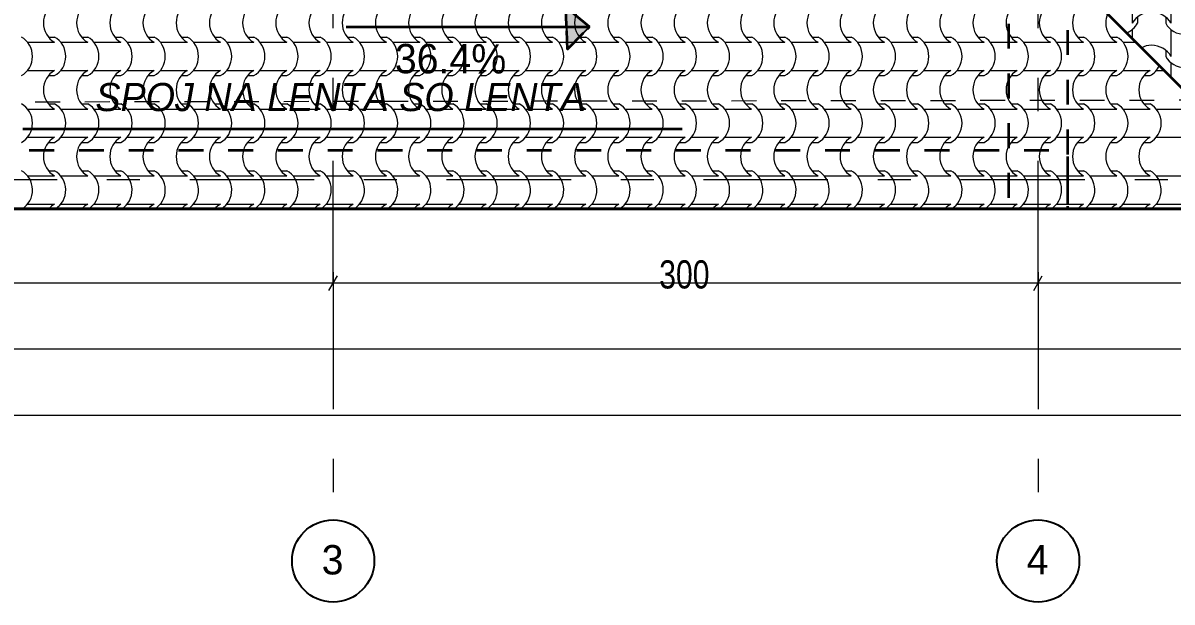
# Model space of a CAD drawing. Header units: millimetres. Extents: x -22688 to 165477, y -34508 to 218425.
# Drawn here: x 62378 to 67268, y 91347 to 93812 of the extents above; entities that cross this region are included whole.
import ezdxf

# ---------------------------------------------------------------- set-up
doc = ezdxf.new("R2010")
doc.units = ezdxf.units.MM
doc.header["$MEASUREMENT"] = 0
doc.set_wipeout_variables(frame=1)
for name, pattern in [('- Двойно прекъснати линии', [1093.611073, 529.166651, -211.666656, 141.111112, -211.666656]), ('- Прекъснати линия', [211.666667, 105.833333, -105.833333]), ('- Скирити линии', [122.5, 100, -22.5]), ('Wipeout_Contour', [1000, 0, -1000])]:
    doc.linetypes.add(name, pattern=pattern)
for name, color, linetype, lineweight in [('1', 8, 'Continuous', 13), ('102', 254, 'Continuous', 15), ('41', 7, 'Continuous', 35), ('46', 9, 'Continuous', 35), ('7', 7, 'Continuous', 25), ('85', 252, 'Continuous', 20), ('GROMOBRAN', 5, 'Continuous', 35), ('tekst', 7, 'Continuous', 13)]:
    doc.layers.add(name, color=color, linetype=linetype, lineweight=lineweight)
doc.layers.add('65', color=7, linetype='Continuous', lineweight=20, true_color=0x4e4e4e)
doc.styles.add('GENERATED_STYLE_4', font='arial.ttf')
doc.styles.add('GENERATED_STYLE_6', font='Cambria Math.ttf')

# ---------------------------------------------------------------- blocks, each defined once
blk = doc.blocks.new('*X786')
at = {"layer": '102', "color": 254, "linetype": 'Continuous', "lineweight": 15}
for p, q in [((234.86, 110.685), (236.006, 110.685)), ((236.006, 110.685), (237.152, 110.685)), ((236.625, 111.125), (237.152, 111.125)), ((237.686, 110.685), (238.832, 110.685)), ((238.832, 110.685), (239.978, 110.685)), ((239.451, 111.125), (239.978, 111.125)), ((240.511, 110.685), (241.657, 110.685)), ((241.657, 110.685), (242.803, 110.685)), ((242.276, 111.125), (242.803, 111.125)), ((243.337, 110.685), (244.483, 110.685)), ((244.483, 110.685), (245.628, 110.685)), ((245.102, 111.125), (245.628, 111.125)), ((246.162, 110.685), (247.308, 110.685)), ((247.308, 110.685), (248.454, 110.685)), ((247.927, 111.125), (248.454, 111.125)), ((248.987, 110.685), (250.133, 110.685)), ((250.133, 110.685), (251.279, 110.685)), ((250.752, 111.125), (251.279, 111.125)), ((251.813, 110.685), (252.959, 110.685)), ((252.959, 110.685), (254.105, 110.685)), ((253.578, 111.125), (254.105, 111.125)), ((254.638, 110.685), (255.784, 110.685)), ((255.784, 110.685), (256.93, 110.685)), ((256.403, 111.125), (256.93, 111.125)), ((257.464, 110.685), (258.609, 110.685)), ((258.609, 110.685), (259.755, 110.685)), ((259.229, 111.125), (259.755, 111.125)), ((260.289, 110.685), (261.435, 110.685)), ((261.435, 110.685), (262.581, 110.685)), ((262.054, 111.125), (262.581, 111.125)), ((263.114, 110.685), (264.26, 110.685)), ((264.26, 110.685), (265.406, 110.685)), ((264.879, 111.125), (265.406, 111.125)), ((265.94, 110.685), (267.086, 110.685)), ((267.086, 110.685), (268.232, 110.685)), ((267.705, 111.125), (268.232, 111.125)), ((268.765, 110.685), (269.911, 110.685)), ((269.911, 110.685), (271.057, 110.685)), ((270.53, 111.125), (271.057, 111.125)), ((271.591, 110.685), (272.736, 110.685)), ((272.736, 110.685), (273.882, 110.685)), ((273.356, 111.125), (273.882, 111.125)), ((274.416, 110.685), (275.562, 110.685)), ((275.562, 110.685), (276.708, 110.685)), ((276.181, 111.125), (276.708, 111.125)), ((277.241, 110.685), (278.387, 110.685)), ((278.387, 110.685), (279.533, 110.685)), ((279.006, 111.125), (279.533, 111.125)), ((280.067, 110.685), (281.213, 110.685)), ((281.213, 110.685), (282.359, 110.685)), ((281.832, 111.125), (282.359, 111.125)), ((282.892, 110.685), (284.038, 110.685)), ((284.038, 110.685), (285.184, 110.685)), ((284.657, 111.125), (285.184, 111.125)), ((285.718, 110.685), (286.863, 110.685)), ((286.863, 110.685), (288.009, 110.685)), ((287.483, 111.125), (288.009, 111.125)), ((288.543, 110.685), (289.689, 110.685)), ((289.689, 110.685), (290.835, 110.685)), ((290.308, 111.125), (290.835, 111.125)), ((291.368, 110.685), (292.514, 110.685)), ((292.514, 110.685), (293.66, 110.685)), ((293.133, 111.125), (293.66, 111.125)), ((294.194, 110.685), (295.34, 110.685)), ((295.34, 110.685), (296.485, 110.685)), ((295.959, 111.125), (296.485, 111.125)), ((297.019, 110.685), (298.165, 110.685)), ((298.165, 110.685), (299.311, 110.685)), ((298.784, 111.125), (299.311, 111.125)), ((299.845, 110.685), (300.99, 110.685)), ((300.99, 110.685), (302.136, 110.685)), ((301.609, 111.125), (302.136, 111.125)), ((302.67, 110.685), (303.816, 110.685)), ((303.816, 110.685), (304.962, 110.685)), ((304.435, 111.125), (304.962, 111.125)), ((305.495, 110.685), (306.641, 110.685)), ((306.641, 110.685), (307.787, 110.685)), ((307.26, 111.125), (307.787, 111.125)), ((308.321, 110.685), (309.467, 110.685)), ((309.467, 110.685), (310.612, 110.685)), ((310.086, 111.125), (310.612, 111.125)), ((311.146, 110.685), (312.292, 110.685)), ((312.292, 110.685), (313.438, 110.685)), ((312.911, 111.125), (313.438, 111.125)), ((313.972, 110.685), (315.117, 110.685)), ((315.117, 110.685), (316.263, 110.685)), ((315.736, 111.125), (316.263, 111.125)), ((316.797, 110.685), (317.943, 110.685)), ((317.943, 110.685), (319.089, 110.685)), ((318.562, 111.125), (319.089, 111.125)), ((319.622, 110.685), (320.768, 110.685)), ((320.768, 110.685), (321.914, 110.685)), ((321.387, 111.125), (321.914, 111.125)), ((322.448, 110.685), (323.594, 110.685)), ((323.594, 110.685), (324.739, 110.685)), ((324.213, 111.125), (324.739, 111.125)), ((325.273, 110.685), (326.419, 110.685)), ((326.419, 110.685), (327.565, 110.685)), ((327.038, 111.125), (327.565, 111.125)), ((328.099, 110.685), (329.184, 110.685)), ((234.86, 108.28), (236.006, 108.28)), ((236.006, 108.28), (237.152, 108.28)), ((236.625, 107.84), (237.152, 107.84)), ((237.686, 108.28), (238.832, 108.28)), ((238.832, 108.28), (239.978, 108.28)), ((239.451, 107.84), (239.978, 107.84)), ((240.511, 108.28), (241.657, 108.28)), ((241.657, 108.28), (242.803, 108.28)), ((242.276, 107.84), (242.803, 107.84)), ((243.337, 108.28), (244.483, 108.28)), ((244.483, 108.28), (245.628, 108.28)), ((245.102, 107.84), (245.628, 107.84)), ((246.162, 108.28), (247.308, 108.28)), ((247.308, 108.28), (248.454, 108.28)), ((247.927, 107.84), (248.454, 107.84)), ((248.987, 108.28), (250.133, 108.28)), ((250.133, 108.28), (251.279, 108.28)), ((250.752, 107.84), (251.279, 107.84)), ((251.813, 108.28), (252.959, 108.28)), ((252.959, 108.28), (254.105, 108.28)), ((253.578, 107.84), (254.105, 107.84)), ((254.638, 108.28), (255.784, 108.28)), ((255.784, 108.28), (256.93, 108.28)), ((256.403, 107.84), (256.93, 107.84)), ((257.464, 108.28), (258.609, 108.28)), ((258.609, 108.28), (259.755, 108.28)), ((259.229, 107.84), (259.755, 107.84)), ((260.289, 108.28), (261.435, 108.28)), ((261.435, 108.28), (262.581, 108.28)), ((262.054, 107.84), (262.581, 107.84)), ((263.114, 108.28), (264.26, 108.28)), ((264.26, 108.28), (265.406, 108.28)), ((264.879, 107.84), (265.406, 107.84)), ((265.94, 108.28), (267.086, 108.28)), ((267.086, 108.28), (268.232, 108.28)), ((267.705, 107.84), (268.232, 107.84)), ((268.765, 108.28), (269.911, 108.28)), ((269.911, 108.28), (271.057, 108.28)), ((270.53, 107.84), (271.057, 107.84)), ((271.591, 108.28), (272.736, 108.28)), ((272.736, 108.28), (273.882, 108.28)), ((273.356, 107.84), (273.882, 107.84)), ((274.416, 108.28), (275.562, 108.28)), ((275.562, 108.28), (276.708, 108.28)), ((276.181, 107.84), (276.708, 107.84)), ((277.241, 108.28), (278.387, 108.28)), ((278.387, 108.28), (279.533, 108.28)), ((279.006, 107.84), (279.533, 107.84)), ((280.067, 108.28), (281.213, 108.28)), ((281.213, 108.28), (282.359, 108.28)), ((281.832, 107.84), (282.359, 107.84)), ((282.892, 108.28), (284.038, 108.28)), ((284.038, 108.28), (285.184, 108.28)), ((284.657, 107.84), (285.184, 107.84)), ((285.718, 108.28), (286.863, 108.28)), ((286.863, 108.28), (288.009, 108.28)), ((287.483, 107.84), (288.009, 107.84)), ((288.543, 108.28), (289.689, 108.28)), ((289.689, 108.28), (290.835, 108.28)), ((290.308, 107.84), (290.835, 107.84)), ((291.368, 108.28), (292.514, 108.28)), ((292.514, 108.28), (293.66, 108.28)), ((293.133, 107.84), (293.66, 107.84)), ((294.194, 108.28), (295.34, 108.28)), ((295.34, 108.28), (296.485, 108.28)), ((295.959, 107.84), (296.485, 107.84)), ((297.019, 108.28), (298.165, 108.28)), ((298.165, 108.28), (299.311, 108.28)), ((298.784, 107.84), (299.311, 107.84)), ((299.845, 108.28), (300.99, 108.28)), ((300.99, 108.28), (302.136, 108.28)), ((301.609, 107.84), (302.136, 107.84)), ((302.67, 108.28), (303.816, 108.28)), ((303.816, 108.28), (304.962, 108.28)), ((304.435, 107.84), (304.962, 107.84)), ((305.495, 108.28), (306.641, 108.28)), ((306.641, 108.28), (307.787, 108.28)), ((307.26, 107.84), (307.787, 107.84)), ((308.321, 108.28), (309.467, 108.28)), ((309.467, 108.28), (310.612, 108.28)), ((310.086, 107.84), (310.612, 107.84)), ((311.146, 108.28), (312.292, 108.28)), ((312.292, 108.28), (313.438, 108.28)), ((312.911, 107.84), (313.438, 107.84)), ((313.972, 108.28), (315.117, 108.28)), ((315.117, 108.28), (316.263, 108.28)), ((315.736, 107.84), (316.263, 107.84)), ((316.797, 108.28), (317.943, 108.28)), ((317.943, 108.28), (319.089, 108.28)), ((318.562, 107.84), (319.089, 107.84)), ((319.622, 108.28), (320.768, 108.28)), ((320.768, 108.28), (321.914, 108.28)), ((321.387, 107.84), (321.914, 107.84)), ((322.448, 108.28), (323.594, 108.28)), ((323.594, 108.28), (324.739, 108.28)), ((324.213, 107.84), (324.739, 107.84)), ((325.273, 108.28), (326.419, 108.28)), ((326.419, 108.28), (327.565, 108.28)), ((327.038, 107.84), (327.565, 107.84)), ((328.099, 108.28), (329.244, 108.28)), ((329.244, 108.28), (330.39, 108.28)), ((329.863, 107.84), (330.39, 107.84)), ((330.924, 108.28), (331.589, 108.28)), ((234.86, 104.996), (236.006, 104.996)), ((236.006, 104.996), (237.152, 104.996)), ((236.625, 105.436), (237.152, 105.436)), ((237.686, 104.996), (238.832, 104.996)), ((238.832, 104.996), (239.978, 104.996)), ((239.451, 105.436), (239.978, 105.436)), ((240.511, 104.996), (241.657, 104.996)), ((241.657, 104.996), (242.803, 104.996)), ((242.276, 105.436), (242.803, 105.436)), ((243.337, 104.996), (244.483, 104.996)), ((244.483, 104.996), (245.628, 104.996)), ((245.102, 105.436), (245.628, 105.436)), ((246.162, 104.996), (247.308, 104.996)), ((247.308, 104.996), (248.454, 104.996)), ((247.927, 105.436), (248.454, 105.436)), ((248.987, 104.996), (250.133, 104.996)), ((250.133, 104.996), (251.279, 104.996)), ((250.752, 105.436), (251.279, 105.436)), ((251.813, 104.996), (252.959, 104.996)), ((252.959, 104.996), (254.105, 104.996)), ((253.578, 105.436), (254.105, 105.436)), ((254.638, 104.996), (255.784, 104.996)), ((255.784, 104.996), (256.93, 104.996)), ((256.403, 105.436), (256.93, 105.436)), ((257.464, 104.996), (258.609, 104.996)), ((258.609, 104.996), (259.755, 104.996)), ((259.229, 105.436), (259.755, 105.436)), ((260.289, 104.996), (261.435, 104.996)), ((261.435, 104.996), (262.581, 104.996)), ((262.054, 105.436), (262.581, 105.436)), ((263.114, 104.996), (264.26, 104.996)), ((264.26, 104.996), (265.406, 104.996)), ((264.879, 105.436), (265.406, 105.436)), ((265.94, 104.996), (267.086, 104.996)), ((267.086, 104.996), (268.232, 104.996)), ((267.705, 105.436), (268.232, 105.436)), ((268.765, 104.996), (269.911, 104.996)), ((269.911, 104.996), (271.057, 104.996)), ((270.53, 105.436), (271.057, 105.436)), ((271.591, 104.996), (272.736, 104.996)), ((272.736, 104.996), (273.882, 104.996)), ((273.356, 105.436), (273.882, 105.436)), ((274.416, 104.996), (275.562, 104.996)), ((275.562, 104.996), (276.708, 104.996)), ((276.181, 105.436), (276.708, 105.436)), ((277.241, 104.996), (278.387, 104.996)), ((278.387, 104.996), (279.533, 104.996)), ((279.006, 105.436), (279.533, 105.436)), ((280.067, 104.996), (281.213, 104.996)), ((281.213, 104.996), (282.359, 104.996)), ((281.832, 105.436), (282.359, 105.436)), ((282.892, 104.996), (284.038, 104.996)), ((284.038, 104.996), (285.184, 104.996)), ((284.657, 105.436), (285.184, 105.436)), ((285.718, 104.996), (286.863, 104.996)), ((286.863, 104.996), (288.009, 104.996)), ((287.483, 105.436), (288.009, 105.436)), ((288.543, 104.996), (289.689, 104.996)), ((289.689, 104.996), (290.835, 104.996)), ((290.308, 105.436), (290.835, 105.436)), ((291.368, 104.996), (292.514, 104.996)), ((292.514, 104.996), (293.66, 104.996)), ((293.133, 105.436), (293.66, 105.436)), ((294.194, 104.996), (295.34, 104.996)), ((295.34, 104.996), (296.485, 104.996)), ((295.959, 105.436), (296.485, 105.436)), ((297.019, 104.996), (298.165, 104.996)), ((298.165, 104.996), (299.311, 104.996)), ((298.784, 105.436), (299.311, 105.436)), ((299.845, 104.996), (300.99, 104.996)), ((300.99, 104.996), (302.136, 104.996)), ((301.609, 105.436), (302.136, 105.436)), ((302.67, 104.996), (303.816, 104.996)), ((303.816, 104.996), (304.962, 104.996)), ((304.435, 105.436), (304.962, 105.436)), ((305.495, 104.996), (306.641, 104.996)), ((306.641, 104.996), (307.787, 104.996)), ((307.26, 105.436), (307.787, 105.436)), ((308.321, 104.996), (309.467, 104.996)), ((309.467, 104.996), (310.612, 104.996)), ((310.086, 105.436), (310.612, 105.436)), ((311.146, 104.996), (312.292, 104.996)), ((312.292, 104.996), (313.438, 104.996)), ((312.911, 105.436), (313.438, 105.436)), ((313.972, 104.996), (315.117, 104.996)), ((315.117, 104.996), (316.263, 104.996)), ((315.736, 105.436), (316.263, 105.436)), ((316.797, 104.996), (317.943, 104.996)), ((317.943, 104.996), (319.089, 104.996)), ((318.562, 105.436), (319.089, 105.436)), ((319.622, 104.996), (320.768, 104.996)), ((320.768, 104.996), (321.914, 104.996)), ((321.387, 105.436), (321.914, 105.436)), ((322.448, 104.996), (323.594, 104.996)), ((323.594, 104.996), (324.739, 104.996)), ((324.213, 105.436), (324.739, 105.436)), ((325.273, 104.996), (326.419, 104.996)), ((326.419, 104.996), (327.565, 104.996)), ((327.038, 105.436), (327.565, 105.436)), ((328.099, 104.996), (329.244, 104.996)), ((329.244, 104.996), (330.39, 104.996)), ((329.863, 105.436), (330.39, 105.436)), ((330.924, 104.996), (332.07, 104.996)), ((332.07, 104.996), (333.216, 104.996)), ((234.86, 102.591), (236.006, 102.591)), ((236.006, 102.591), (237.152, 102.591)), ((236.625, 102.151), (237.152, 102.151)), ((237.686, 102.591), (238.832, 102.591)), ((238.832, 102.591), (239.978, 102.591)), ((239.451, 102.151), (239.978, 102.151)), ((240.511, 102.591), (241.657, 102.591)), ((241.657, 102.591), (242.803, 102.591)), ((242.276, 102.151), (242.803, 102.151)), ((243.337, 102.591), (244.483, 102.591)), ((244.483, 102.591), (245.628, 102.591)), ((245.102, 102.151), (245.628, 102.151)), ((246.162, 102.591), (247.308, 102.591)), ((247.308, 102.591), (248.454, 102.591)), ((247.927, 102.151), (248.454, 102.151)), ((248.987, 102.591), (250.133, 102.591)), ((250.133, 102.591), (251.279, 102.591)), ((250.752, 102.151), (251.279, 102.151)), ((251.813, 102.591), (252.959, 102.591)), ((252.959, 102.591), (254.105, 102.591)), ((253.578, 102.151), (254.105, 102.151)), ((254.638, 102.591), (255.784, 102.591)), ((255.784, 102.591), (256.93, 102.591)), ((256.403, 102.151), (256.93, 102.151)), ((257.464, 102.591), (258.609, 102.591)), ((258.609, 102.591), (259.755, 102.591)), ((259.229, 102.151), (259.755, 102.151)), ((260.289, 102.591), (261.435, 102.591)), ((261.435, 102.591), (262.581, 102.591)), ((262.054, 102.151), (262.581, 102.151)), ((263.114, 102.591), (264.26, 102.591)), ((264.26, 102.591), (265.406, 102.591)), ((264.879, 102.151), (265.406, 102.151)), ((265.94, 102.591), (267.086, 102.591)), ((267.086, 102.591), (268.232, 102.591)), ((267.705, 102.151), (268.232, 102.151)), ((268.765, 102.591), (269.911, 102.591)), ((269.911, 102.591), (271.057, 102.591)), ((270.53, 102.151), (271.057, 102.151)), ((271.591, 102.591), (272.736, 102.591)), ((272.736, 102.591), (273.882, 102.591)), ((273.356, 102.151), (273.882, 102.151)), ((274.416, 102.591), (275.562, 102.591)), ((275.562, 102.591), (276.708, 102.591)), ((276.181, 102.151), (276.708, 102.151)), ((277.241, 102.591), (278.387, 102.591)), ((278.387, 102.591), (279.533, 102.591)), ((279.006, 102.151), (279.533, 102.151)), ((280.067, 102.591), (281.213, 102.591)), ((281.213, 102.591), (282.359, 102.591)), ((281.832, 102.151), (282.359, 102.151)), ((282.892, 102.591), (284.038, 102.591)), ((284.038, 102.591), (285.184, 102.591)), ((284.657, 102.151), (285.184, 102.151)), ((285.718, 102.591), (286.863, 102.591)), ((286.863, 102.591), (288.009, 102.591)), ((287.483, 102.151), (288.009, 102.151)), ((288.543, 102.591), (289.689, 102.591)), ((289.689, 102.591), (290.835, 102.591)), ((290.308, 102.151), (290.835, 102.151)), ((291.368, 102.591), (292.514, 102.591)), ((292.514, 102.591), (293.66, 102.591)), ((293.133, 102.151), (293.66, 102.151)), ((294.194, 102.591), (295.34, 102.591)), ((295.34, 102.591), (296.485, 102.591)), ((295.959, 102.151), (296.485, 102.151)), ((297.019, 102.591), (298.165, 102.591)), ((298.165, 102.591), (299.311, 102.591)), ((298.784, 102.151), (299.311, 102.151)), ((299.845, 102.591), (300.99, 102.591)), ((300.99, 102.591), (302.136, 102.591)), ((301.609, 102.151), (302.136, 102.151)), ((302.67, 102.591), (303.816, 102.591)), ((303.816, 102.591), (304.962, 102.591)), ((304.435, 102.151), (304.962, 102.151)), ((305.495, 102.591), (306.641, 102.591)), ((306.641, 102.591), (307.787, 102.591)), ((307.26, 102.151), (307.787, 102.151)), ((308.321, 102.591), (309.467, 102.591)), ((309.467, 102.591), (310.612, 102.591)), ((310.086, 102.151), (310.612, 102.151)), ((311.146, 102.591), (312.292, 102.591)), ((312.292, 102.591), (313.438, 102.591)), ((312.911, 102.151), (313.438, 102.151)), ((313.972, 102.591), (315.117, 102.591)), ((315.117, 102.591), (316.263, 102.591)), ((315.736, 102.151), (316.263, 102.151)), ((316.797, 102.591), (317.943, 102.591)), ((317.943, 102.591), (319.089, 102.591)), ((318.562, 102.151), (319.089, 102.151)), ((319.622, 102.591), (320.768, 102.591)), ((320.768, 102.591), (321.914, 102.591)), ((321.387, 102.151), (321.914, 102.151)), ((322.448, 102.591), (323.594, 102.591)), ((323.594, 102.591), (324.739, 102.591)), ((324.213, 102.151), (324.739, 102.151)), ((325.273, 102.591), (326.419, 102.591)), ((326.419, 102.591), (327.565, 102.591)), ((327.038, 102.151), (327.565, 102.151)), ((328.099, 102.591), (329.244, 102.591)), ((329.244, 102.591), (330.39, 102.591)), ((329.863, 102.151), (330.39, 102.151)), ((330.924, 102.591), (332.07, 102.591)), ((332.07, 102.591), (333.216, 102.591)), ((234.86, 99.306), (236.006, 99.306)), ((236.006, 99.306), (237.152, 99.306)), ((236.625, 99.746), (237.152, 99.746)), ((237.686, 99.306), (238.832, 99.306)), ((238.832, 99.306), (239.978, 99.306)), ((239.451, 99.746), (239.978, 99.746)), ((240.511, 99.306), (241.657, 99.306)), ((241.657, 99.306), (242.803, 99.306)), ((242.276, 99.746), (242.803, 99.746)), ((243.337, 99.306), (244.483, 99.306)), ((244.483, 99.306), (245.628, 99.306)), ((245.102, 99.746), (245.628, 99.746)), ((246.162, 99.306), (247.308, 99.306)), ((247.308, 99.306), (248.454, 99.306)), ((247.927, 99.746), (248.454, 99.746)), ((248.987, 99.306), (250.133, 99.306)), ((250.133, 99.306), (251.279, 99.306)), ((250.752, 99.746), (251.279, 99.746)), ((251.813, 99.306), (252.959, 99.306)), ((252.959, 99.306), (254.105, 99.306)), ((253.578, 99.746), (254.105, 99.746)), ((254.638, 99.306), (255.784, 99.306)), ((255.784, 99.306), (256.93, 99.306)), ((256.403, 99.746), (256.93, 99.746)), ((257.464, 99.306), (258.609, 99.306)), ((258.609, 99.306), (259.755, 99.306)), ((259.229, 99.746), (259.755, 99.746)), ((260.289, 99.306), (261.435, 99.306)), ((261.435, 99.306), (262.581, 99.306)), ((262.054, 99.746), (262.581, 99.746)), ((263.114, 99.306), (264.26, 99.306)), ((264.26, 99.306), (265.406, 99.306)), ((264.879, 99.746), (265.406, 99.746)), ((265.94, 99.306), (267.086, 99.306)), ((267.086, 99.306), (268.232, 99.306)), ((267.705, 99.746), (268.232, 99.746)), ((268.765, 99.306), (269.911, 99.306)), ((269.911, 99.306), (271.057, 99.306)), ((270.53, 99.746), (271.057, 99.746)), ((271.591, 99.306), (272.736, 99.306)), ((272.736, 99.306), (273.882, 99.306)), ((273.356, 99.746), (273.882, 99.746)), ((274.416, 99.306), (275.562, 99.306)), ((275.562, 99.306), (276.708, 99.306)), ((276.181, 99.746), (276.708, 99.746)), ((277.241, 99.306), (278.387, 99.306)), ((278.387, 99.306), (279.533, 99.306)), ((279.006, 99.746), (279.533, 99.746)), ((280.067, 99.306), (281.213, 99.306)), ((281.213, 99.306), (282.359, 99.306)), ((281.832, 99.746), (282.359, 99.746)), ((282.892, 99.306), (284.038, 99.306)), ((284.038, 99.306), (285.184, 99.306)), ((284.657, 99.746), (285.184, 99.746)), ((285.718, 99.306), (286.863, 99.306)), ((286.863, 99.306), (288.009, 99.306)), ((287.483, 99.746), (288.009, 99.746)), ((288.543, 99.306), (289.689, 99.306)), ((289.689, 99.306), (290.835, 99.306)), ((290.308, 99.746), (290.835, 99.746)), ((291.368, 99.306), (292.514, 99.306)), ((292.514, 99.306), (293.66, 99.306)), ((293.133, 99.746), (293.66, 99.746)), ((294.194, 99.306), (295.34, 99.306)), ((295.34, 99.306), (296.485, 99.306)), ((295.959, 99.746), (296.485, 99.746)), ((297.019, 99.306), (298.165, 99.306)), ((298.165, 99.306), (299.311, 99.306)), ((298.784, 99.746), (299.311, 99.746)), ((299.845, 99.306), (300.99, 99.306)), ((300.99, 99.306), (302.136, 99.306)), ((301.609, 99.746), (302.136, 99.746)), ((302.67, 99.306), (303.816, 99.306)), ((303.816, 99.306), (304.962, 99.306)), ((304.435, 99.746), (304.962, 99.746)), ((305.495, 99.306), (306.641, 99.306)), ((306.641, 99.306), (307.787, 99.306)), ((307.26, 99.746), (307.787, 99.746)), ((308.321, 99.306), (309.467, 99.306)), ((309.467, 99.306), (310.612, 99.306)), ((310.086, 99.746), (310.612, 99.746)), ((311.146, 99.306), (312.292, 99.306)), ((312.292, 99.306), (313.438, 99.306)), ((312.911, 99.746), (313.438, 99.746)), ((313.972, 99.306), (315.117, 99.306)), ((315.117, 99.306), (316.263, 99.306)), ((315.736, 99.746), (316.263, 99.746)), ((316.797, 99.306), (317.943, 99.306)), ((317.943, 99.306), (319.089, 99.306)), ((318.562, 99.746), (319.089, 99.746)), ((319.622, 99.306), (320.768, 99.306)), ((320.768, 99.306), (321.914, 99.306)), ((321.387, 99.746), (321.914, 99.746)), ((322.448, 99.306), (323.594, 99.306)), ((323.594, 99.306), (324.739, 99.306)), ((324.213, 99.746), (324.739, 99.746)), ((325.273, 99.306), (326.419, 99.306)), ((326.419, 99.306), (327.565, 99.306)), ((327.038, 99.746), (327.565, 99.746)), ((328.099, 99.306), (329.244, 99.306)), ((329.244, 99.306), (330.39, 99.306)), ((329.863, 99.746), (330.39, 99.746)), ((330.924, 99.306), (332.07, 99.306)), ((332.07, 99.306), (333.216, 99.306)), ((234.86, 96.901), (236.006, 96.901)), ((236.006, 96.901), (237.152, 96.901)), ((237.686, 96.901), (238.832, 96.901)), ((238.832, 96.901), (239.978, 96.901)), ((240.511, 96.901), (241.657, 96.901)), ((241.657, 96.901), (242.803, 96.901)), ((243.337, 96.901), (244.483, 96.901)), ((244.483, 96.901), (245.628, 96.901)), ((246.162, 96.901), (247.308, 96.901)), ((247.308, 96.901), (248.454, 96.901)), ((248.987, 96.901), (250.133, 96.901)), ((250.133, 96.901), (251.279, 96.901)), ((251.813, 96.901), (252.959, 96.901)), ((252.959, 96.901), (254.105, 96.901)), ((254.638, 96.901), (255.784, 96.901)), ((255.784, 96.901), (256.93, 96.901)), ((257.464, 96.901), (258.609, 96.901)), ((258.609, 96.901), (259.755, 96.901)), ((260.289, 96.901), (261.435, 96.901)), ((261.435, 96.901), (262.581, 96.901)), ((263.114, 96.901), (264.26, 96.901)), ((264.26, 96.901), (265.406, 96.901)), ((265.94, 96.901), (267.086, 96.901)), ((267.086, 96.901), (268.232, 96.901)), ((268.765, 96.901), (269.911, 96.901)), ((269.911, 96.901), (271.057, 96.901)), ((271.591, 96.901), (272.736, 96.901)), ((272.736, 96.901), (273.882, 96.901)), ((274.416, 96.901), (275.562, 96.901)), ((275.562, 96.901), (276.708, 96.901)), ((277.241, 96.901), (278.387, 96.901)), ((278.387, 96.901), (279.533, 96.901)), ((280.067, 96.901), (281.213, 96.901)), ((281.213, 96.901), (282.359, 96.901)), ((282.892, 96.901), (284.038, 96.901)), ((284.038, 96.901), (285.184, 96.901)), ((285.718, 96.901), (286.863, 96.901)), ((286.863, 96.901), (288.009, 96.901)), ((288.543, 96.901), (289.689, 96.901)), ((289.689, 96.901), (290.835, 96.901)), ((291.368, 96.901), (292.514, 96.901)), ((292.514, 96.901), (293.66, 96.901)), ((294.194, 96.901), (295.34, 96.901)), ((295.34, 96.901), (296.485, 96.901)), ((297.019, 96.901), (298.165, 96.901)), ((298.165, 96.901), (299.311, 96.901)), ((299.845, 96.901), (300.99, 96.901)), ((300.99, 96.901), (302.136, 96.901)), ((302.67, 96.901), (303.816, 96.901)), ((303.816, 96.901), (304.962, 96.901)), ((305.495, 96.901), (306.641, 96.901)), ((306.641, 96.901), (307.787, 96.901)), ((308.321, 96.901), (309.467, 96.901)), ((309.467, 96.901), (310.612, 96.901)), ((311.146, 96.901), (312.292, 96.901)), ((312.292, 96.901), (313.438, 96.901)), ((313.972, 96.901), (315.117, 96.901)), ((315.117, 96.901), (316.263, 96.901)), ((316.797, 96.901), (317.943, 96.901)), ((317.943, 96.901), (319.089, 96.901)), ((319.622, 96.901), (320.768, 96.901)), ((320.768, 96.901), (321.914, 96.901)), ((322.448, 96.901), (323.594, 96.901)), ((323.594, 96.901), (324.739, 96.901)), ((325.273, 96.901), (326.419, 96.901)), ((326.419, 96.901), (327.565, 96.901)), ((328.099, 96.901), (329.244, 96.901)), ((329.244, 96.901), (330.39, 96.901)), ((330.924, 96.901), (332.07, 96.901)), ((332.07, 96.901), (333.216, 96.901))]:
    blk.add_line(p, q, dxfattribs=at)
for centre, major_axis, start_param, end_param in [((237.941, 112.322), (0, 1.849), 0.471039, 1.56782), ((240.766, 112.322), (0, 1.849), 0.471039, 1.56782), ((243.592, 112.322), (0, 1.849), 0.471039, 1.56782), ((246.417, 112.322), (0, 1.849), 0.471039, 1.56782), ((249.242, 112.322), (0, 1.849), 0.471039, 1.56782), ((252.068, 112.322), (0, 1.849), 0.471039, 1.56782), ((254.893, 112.322), (0, 1.849), 0.471039, 1.56782), ((257.719, 112.322), (0, 1.849), 0.471039, 1.56782), ((260.544, 112.322), (0, 1.849), 0.471039, 1.56782), ((263.369, 112.322), (0, 1.849), 0.471039, 1.56782), ((266.195, 112.322), (0, 1.849), 0.471039, 1.56782), ((269.02, 112.322), (0, 1.849), 0.471039, 1.56782), ((271.846, 112.322), (0, 1.849), 0.471039, 1.56782), ((274.671, 112.322), (0, 1.849), 0.471039, 1.56782), ((277.496, 112.322), (0, 1.849), 0.471039, 1.56782), ((280.322, 112.322), (0, 1.849), 0.471039, 1.56782), ((283.147, 112.322), (0, 1.849), 0.471039, 1.56782), ((285.973, 112.322), (0, 1.849), 0.471039, 1.56782), ((288.798, 112.322), (0, 1.849), 0.471039, 1.56782), ((291.623, 112.322), (0, 1.849), 0.471039, 1.56782), ((294.449, 112.322), (0, 1.849), 0.471039, 1.56782), ((297.274, 112.322), (0, 1.849), 0.471039, 1.56782), ((300.1, 112.322), (0, 1.849), 0.471039, 1.56782), ((302.925, 112.322), (0, 1.849), 0.471039, 1.56782), ((305.75, 112.322), (0, 1.849), 0.471039, 1.56782), ((308.576, 112.322), (0, 1.849), 0.471039, 1.56782), ((311.401, 112.322), (0, 1.849), 0.471039, 1.56782), ((314.226, 112.322), (0, 1.849), 0.471039, 1.56782), ((317.052, 112.322), (0, 1.849), 0.471039, 1.56782), ((319.877, 112.322), (0, 1.849), 0.471039, 1.56782), ((322.703, 112.322), (0, 1.849), 0.471039, 1.56782), ((325.528, 112.322), (0, 1.849), 0.471039, 1.56782), ((328.353, 112.322), (0, 1.849), 1.139864, 1.56782), ((237.941, 112.333), (0, 1.849), 1.573772, 2.670554), ((240.766, 112.333), (0, 1.849), 1.573772, 2.670554), ((243.592, 112.333), (0, 1.849), 1.573772, 2.670554), ((246.417, 112.333), (0, 1.849), 1.573772, 2.670554), ((249.242, 112.333), (0, 1.849), 1.573772, 2.670554), ((252.068, 112.333), (0, 1.849), 1.573772, 2.670554), ((254.893, 112.333), (0, 1.849), 1.573772, 2.670554), ((257.719, 112.333), (0, 1.849), 1.573772, 2.670554), ((260.544, 112.333), (0, 1.849), 1.573772, 2.670554), ((263.369, 112.333), (0, 1.849), 1.573772, 2.670554), ((266.195, 112.333), (0, 1.849), 1.573772, 2.670554), ((269.02, 112.333), (0, 1.849), 1.573772, 2.670554), ((271.846, 112.333), (0, 1.849), 1.573772, 2.670554), ((274.671, 112.333), (0, 1.849), 1.573772, 2.670554), ((277.496, 112.333), (0, 1.849), 1.573772, 2.670554), ((280.322, 112.333), (0, 1.849), 1.573772, 2.670554), ((283.147, 112.333), (0, 1.849), 1.573772, 2.670554), ((285.973, 112.333), (0, 1.849), 1.573772, 2.670554), ((288.798, 112.333), (0, 1.849), 1.573772, 2.670554), ((291.623, 112.333), (0, 1.849), 1.573772, 2.670554), ((294.449, 112.333), (0, 1.849), 1.573772, 2.670554), ((297.274, 112.333), (0, 1.849), 1.573772, 2.670554), ((300.1, 112.333), (0, 1.849), 1.573772, 2.670554), ((302.925, 112.333), (0, 1.849), 1.573772, 2.670554), ((305.75, 112.333), (0, 1.849), 1.573772, 2.670554), ((308.576, 112.333), (0, 1.849), 1.573772, 2.670554), ((311.401, 112.333), (0, 1.849), 1.573772, 2.670554), ((314.226, 112.333), (0, 1.849), 1.573772, 2.670554), ((317.052, 112.333), (0, 1.849), 1.573772, 2.670554), ((319.877, 112.333), (0, 1.849), 1.573772, 2.670554), ((322.703, 112.333), (0, 1.849), 1.573772, 2.670554), ((325.528, 112.333), (0, 1.849), 1.573772, 2.670554), ((328.353, 112.333), (0, 1.849), 1.573772, 2.670554), ((233.55, 109.483), (0, 1.839), 3.607672, 5.817106), ((236.376, 109.483), (0, 1.839), 3.607672, 5.817106), ((239.201, 109.483), (0, 1.839), 3.607672, 5.817106), ((242.027, 109.483), (0, 1.839), 3.607672, 5.817106), ((244.852, 109.483), (0, 1.839), 3.607672, 5.817106), ((247.677, 109.483), (0, 1.839), 3.607672, 5.817106), ((250.503, 109.483), (0, 1.839), 3.607672, 5.817106), ((253.328, 109.483), (0, 1.839), 3.607672, 5.817106), ((256.154, 109.483), (0, 1.839), 3.607672, 5.817106), ((258.979, 109.483), (0, 1.839), 3.607672, 5.817106), ((261.804, 109.483), (0, 1.839), 3.607672, 5.817106), ((264.63, 109.483), (0, 1.839), 3.607672, 5.817106), ((267.455, 109.483), (0, 1.839), 3.607672, 5.817106), ((270.281, 109.483), (0, 1.839), 3.607672, 5.817106), ((273.106, 109.483), (0, 1.839), 3.607672, 5.817106), ((275.931, 109.483), (0, 1.839), 3.607672, 5.817106), ((278.757, 109.483), (0, 1.839), 3.607672, 5.817106), ((281.582, 109.483), (0, 1.839), 3.607672, 5.817106), ((284.408, 109.483), (0, 1.839), 3.607672, 5.817106), ((287.233, 109.483), (0, 1.839), 3.607672, 5.817106), ((290.058, 109.483), (0, 1.839), 3.607672, 5.817106), ((292.884, 109.483), (0, 1.839), 3.607672, 5.817106), ((295.709, 109.483), (0, 1.839), 3.607672, 5.817106), ((298.534, 109.483), (0, 1.839), 3.607672, 5.817106), ((301.36, 109.483), (0, 1.839), 3.607672, 5.817106), ((304.185, 109.483), (0, 1.839), 3.607672, 5.817106), ((307.011, 109.483), (0, 1.839), 3.607672, 5.817106), ((309.836, 109.483), (0, 1.839), 3.607672, 5.817106), ((312.661, 109.483), (0, 1.839), 3.607672, 5.817106), ((315.487, 109.483), (0, 1.839), 3.607672, 5.817106), ((318.312, 109.483), (0, 1.839), 3.607672, 5.817106), ((321.138, 109.483), (0, 1.839), 3.607672, 5.817106), ((323.963, 109.483), (0, 1.839), 3.607672, 5.817106), ((326.788, 109.483), (0, 1.839), 3.607672, 5.817106), ((329.614, 109.483), (0, 1.839), 3.607672, 4.269265), ((237.941, 106.633), (0, 1.849), 0.471039, 1.56782), ((240.766, 106.633), (0, 1.849), 0.471039, 1.56782), ((243.592, 106.633), (0, 1.849), 0.471039, 1.56782), ((246.417, 106.633), (0, 1.849), 0.471039, 1.56782), ((249.242, 106.633), (0, 1.849), 0.471039, 1.56782), ((252.068, 106.633), (0, 1.849), 0.471039, 1.56782), ((254.893, 106.633), (0, 1.849), 0.471039, 1.56782), ((257.719, 106.633), (0, 1.849), 0.471039, 1.56782), ((260.544, 106.633), (0, 1.849), 0.471039, 1.56782), ((263.369, 106.633), (0, 1.849), 0.471039, 1.56782), ((266.195, 106.633), (0, 1.849), 0.471039, 1.56782), ((269.02, 106.633), (0, 1.849), 0.471039, 1.56782), ((271.846, 106.633), (0, 1.849), 0.471039, 1.56782), ((274.671, 106.633), (0, 1.849), 0.471039, 1.56782), ((277.496, 106.633), (0, 1.849), 0.471039, 1.56782), ((280.322, 106.633), (0, 1.849), 0.471039, 1.56782), ((283.147, 106.633), (0, 1.849), 0.471039, 1.56782), ((285.973, 106.633), (0, 1.849), 0.471039, 1.56782), ((288.798, 106.633), (0, 1.849), 0.471039, 1.56782), ((291.623, 106.633), (0, 1.849), 0.471039, 1.56782), ((294.449, 106.633), (0, 1.849), 0.471039, 1.56782), ((297.274, 106.633), (0, 1.849), 0.471039, 1.56782), ((300.1, 106.633), (0, 1.849), 0.471039, 1.56782), ((302.925, 106.633), (0, 1.849), 0.471039, 1.56782), ((305.75, 106.633), (0, 1.849), 0.471039, 1.56782), ((308.576, 106.633), (0, 1.849), 0.471039, 1.56782), ((311.401, 106.633), (0, 1.849), 0.471039, 1.56782), ((314.226, 106.633), (0, 1.849), 0.471039, 1.56782), ((317.052, 106.633), (0, 1.849), 0.471039, 1.56782), ((319.877, 106.633), (0, 1.849), 0.471039, 1.56782), ((322.703, 106.633), (0, 1.849), 0.471039, 1.56782), ((325.528, 106.633), (0, 1.849), 0.471039, 1.56782), ((328.353, 106.633), (0, 1.849), 0.471039, 1.56782), ((331.179, 106.633), (0, 1.849), 0.471039, 1.56782), ((237.941, 106.644), (0, 1.849), 1.573772, 2.670554), ((240.766, 106.644), (0, 1.849), 1.573772, 2.670554), ((243.592, 106.644), (0, 1.849), 1.573772, 2.670554), ((246.417, 106.644), (0, 1.849), 1.573772, 2.670554), ((249.242, 106.644), (0, 1.849), 1.573772, 2.670554), ((252.068, 106.644), (0, 1.849), 1.573772, 2.670554), ((254.893, 106.644), (0, 1.849), 1.573772, 2.670554), ((257.719, 106.644), (0, 1.849), 1.573772, 2.670554), ((260.544, 106.644), (0, 1.849), 1.573772, 2.670554), ((263.369, 106.644), (0, 1.849), 1.573772, 2.670554), ((266.195, 106.644), (0, 1.849), 1.573772, 2.670554), ((269.02, 106.644), (0, 1.849), 1.573772, 2.670554), ((271.846, 106.644), (0, 1.849), 1.573772, 2.670554), ((274.671, 106.644), (0, 1.849), 1.573772, 2.670554), ((277.496, 106.644), (0, 1.849), 1.573772, 2.670554), ((280.322, 106.644), (0, 1.849), 1.573772, 2.670554), ((283.147, 106.644), (0, 1.849), 1.573772, 2.670554), ((285.973, 106.644), (0, 1.849), 1.573772, 2.670554), ((288.798, 106.644), (0, 1.849), 1.573772, 2.670554), ((291.623, 106.644), (0, 1.849), 1.573772, 2.670554), ((294.449, 106.644), (0, 1.849), 1.573772, 2.670554), ((297.274, 106.644), (0, 1.849), 1.573772, 2.670554), ((300.1, 106.644), (0, 1.849), 1.573772, 2.670554), ((302.925, 106.644), (0, 1.849), 1.573772, 2.670554), ((305.75, 106.644), (0, 1.849), 1.573772, 2.670554), ((308.576, 106.644), (0, 1.849), 1.573772, 2.670554), ((311.401, 106.644), (0, 1.849), 1.573772, 2.670554), ((314.226, 106.644), (0, 1.849), 1.573772, 2.670554), ((317.052, 106.644), (0, 1.849), 1.573772, 2.670554), ((319.877, 106.644), (0, 1.849), 1.573772, 2.670554), ((322.703, 106.644), (0, 1.849), 1.573772, 2.670554), ((325.528, 106.644), (0, 1.849), 1.573772, 2.670554), ((328.353, 106.644), (0, 1.849), 1.573772, 2.670554), ((331.179, 106.644), (0, 1.849), 1.573772, 2.670554), ((233.55, 103.793), (0, 1.839), 3.607672, 5.817106), ((236.376, 103.793), (0, 1.839), 3.607672, 5.817106), ((239.201, 103.793), (0, 1.839), 3.607672, 5.817106), ((242.027, 103.793), (0, 1.839), 3.607672, 5.817106), ((244.852, 103.793), (0, 1.839), 3.607672, 5.817106), ((247.677, 103.793), (0, 1.839), 3.607672, 5.817106), ((250.503, 103.793), (0, 1.839), 3.607672, 5.817106), ((253.328, 103.793), (0, 1.839), 3.607672, 5.817106), ((256.154, 103.793), (0, 1.839), 3.607672, 5.817106), ((258.979, 103.793), (0, 1.839), 3.607672, 5.817106), ((261.804, 103.793), (0, 1.839), 3.607672, 5.817106), ((264.63, 103.793), (0, 1.839), 3.607672, 5.817106), ((267.455, 103.793), (0, 1.839), 3.607672, 5.817106), ((270.281, 103.793), (0, 1.839), 3.607672, 5.817106), ((273.106, 103.793), (0, 1.839), 3.607672, 5.817106), ((275.931, 103.793), (0, 1.839), 3.607672, 5.817106), ((278.757, 103.793), (0, 1.839), 3.607672, 5.817106), ((281.582, 103.793), (0, 1.839), 3.607672, 5.817106), ((284.408, 103.793), (0, 1.839), 3.607672, 5.817106), ((287.233, 103.793), (0, 1.839), 3.607672, 5.817106), ((290.058, 103.793), (0, 1.839), 3.607672, 5.817106), ((292.884, 103.793), (0, 1.839), 3.607672, 5.817106), ((295.709, 103.793), (0, 1.839), 3.607672, 5.817106), ((298.534, 103.793), (0, 1.839), 3.607672, 5.817106), ((301.36, 103.793), (0, 1.839), 3.607672, 5.817106), ((304.185, 103.793), (0, 1.839), 3.607672, 5.817106), ((307.011, 103.793), (0, 1.839), 3.607672, 5.817106), ((309.836, 103.793), (0, 1.839), 3.607672, 5.817106), ((312.661, 103.793), (0, 1.839), 3.607672, 5.817106), ((315.487, 103.793), (0, 1.839), 3.607672, 5.817106), ((318.312, 103.793), (0, 1.839), 3.607672, 5.817106), ((321.138, 103.793), (0, 1.839), 3.607672, 5.817106), ((323.963, 103.793), (0, 1.839), 3.607672, 5.817106), ((326.788, 103.793), (0, 1.839), 3.607672, 5.817106), ((329.614, 103.793), (0, 1.839), 3.607672, 5.817106), ((237.941, 100.943), (0, 1.849), 0.471039, 1.56782), ((240.766, 100.943), (0, 1.849), 0.471039, 1.56782), ((243.592, 100.943), (0, 1.849), 0.471039, 1.56782), ((246.417, 100.943), (0, 1.849), 0.471039, 1.56782), ((249.242, 100.943), (0, 1.849), 0.471039, 1.56782), ((252.068, 100.943), (0, 1.849), 0.471039, 1.56782), ((254.893, 100.943), (0, 1.849), 0.471039, 1.56782), ((257.719, 100.943), (0, 1.849), 0.471039, 1.56782), ((260.544, 100.943), (0, 1.849), 0.471039, 1.56782), ((263.369, 100.943), (0, 1.849), 0.471039, 1.56782), ((266.195, 100.943), (0, 1.849), 0.471039, 1.56782), ((269.02, 100.943), (0, 1.849), 0.471039, 1.56782), ((271.846, 100.943), (0, 1.849), 0.471039, 1.56782), ((274.671, 100.943), (0, 1.849), 0.471039, 1.56782), ((277.496, 100.943), (0, 1.849), 0.471039, 1.56782), ((280.322, 100.943), (0, 1.849), 0.471039, 1.56782), ((283.147, 100.943), (0, 1.849), 0.471039, 1.56782), ((285.973, 100.943), (0, 1.849), 0.471039, 1.56782), ((288.798, 100.943), (0, 1.849), 0.471039, 1.56782), ((291.623, 100.943), (0, 1.849), 0.471039, 1.56782), ((294.449, 100.943), (0, 1.849), 0.471039, 1.56782), ((297.274, 100.943), (0, 1.849), 0.471039, 1.56782), ((300.1, 100.943), (0, 1.849), 0.471039, 1.56782), ((302.925, 100.943), (0, 1.849), 0.471039, 1.56782), ((305.75, 100.943), (0, 1.849), 0.471039, 1.56782), ((308.576, 100.943), (0, 1.849), 0.471039, 1.56782), ((311.401, 100.943), (0, 1.849), 0.471039, 1.56782), ((314.226, 100.943), (0, 1.849), 0.471039, 1.56782), ((317.052, 100.943), (0, 1.849), 0.471039, 1.56782), ((319.877, 100.943), (0, 1.849), 0.471039, 1.56782), ((322.703, 100.943), (0, 1.849), 0.471039, 1.56782), ((325.528, 100.943), (0, 1.849), 0.471039, 1.56782), ((328.353, 100.943), (0, 1.849), 0.471039, 1.56782), ((331.179, 100.943), (0, 1.849), 0.471039, 1.56782), ((237.941, 100.954), (0, 1.849), 1.573772, 2.670554), ((240.766, 100.954), (0, 1.849), 1.573772, 2.670554), ((243.592, 100.954), (0, 1.849), 1.573772, 2.670554), ((246.417, 100.954), (0, 1.849), 1.573772, 2.670554), ((249.242, 100.954), (0, 1.849), 1.573772, 2.670554), ((252.068, 100.954), (0, 1.849), 1.573772, 2.670554), ((254.893, 100.954), (0, 1.849), 1.573772, 2.670554), ((257.719, 100.954), (0, 1.849), 1.573772, 2.670554), ((260.544, 100.954), (0, 1.849), 1.573772, 2.670554), ((263.369, 100.954), (0, 1.849), 1.573772, 2.670554), ((266.195, 100.954), (0, 1.849), 1.573772, 2.670554), ((269.02, 100.954), (0, 1.849), 1.573772, 2.670554), ((271.846, 100.954), (0, 1.849), 1.573772, 2.670554), ((274.671, 100.954), (0, 1.849), 1.573772, 2.670554), ((277.496, 100.954), (0, 1.849), 1.573772, 2.670554), ((280.322, 100.954), (0, 1.849), 1.573772, 2.670554), ((283.147, 100.954), (0, 1.849), 1.573772, 2.670554), ((285.973, 100.954), (0, 1.849), 1.573772, 2.670554), ((288.798, 100.954), (0, 1.849), 1.573772, 2.670554), ((291.623, 100.954), (0, 1.849), 1.573772, 2.670554), ((294.449, 100.954), (0, 1.849), 1.573772, 2.670554), ((297.274, 100.954), (0, 1.849), 1.573772, 2.670554), ((300.1, 100.954), (0, 1.849), 1.573772, 2.670554), ((302.925, 100.954), (0, 1.849), 1.573772, 2.670554), ((305.75, 100.954), (0, 1.849), 1.573772, 2.670554), ((308.576, 100.954), (0, 1.849), 1.573772, 2.670554), ((311.401, 100.954), (0, 1.849), 1.573772, 2.670554), ((314.226, 100.954), (0, 1.849), 1.573772, 2.670554), ((317.052, 100.954), (0, 1.849), 1.573772, 2.670554), ((319.877, 100.954), (0, 1.849), 1.573772, 2.670554), ((322.703, 100.954), (0, 1.849), 1.573772, 2.670554), ((325.528, 100.954), (0, 1.849), 1.573772, 2.670554), ((328.353, 100.954), (0, 1.849), 1.573772, 2.670554), ((331.179, 100.954), (0, 1.849), 1.573772, 2.670554), ((233.55, 98.104), (0, 1.839), 3.650222, 5.817106), ((236.376, 98.104), (0, 1.839), 3.650222, 5.817106), ((239.201, 98.104), (0, 1.839), 3.650222, 5.817106), ((242.027, 98.104), (0, 1.839), 3.650222, 5.817106), ((244.852, 98.104), (0, 1.839), 3.650222, 5.817106), ((247.677, 98.104), (0, 1.839), 3.650222, 5.817106), ((250.503, 98.104), (0, 1.839), 3.650222, 5.817106), ((253.328, 98.104), (0, 1.839), 3.650222, 5.817106), ((256.154, 98.104), (0, 1.839), 3.650222, 5.817106), ((258.979, 98.104), (0, 1.839), 3.650222, 5.817106), ((261.804, 98.104), (0, 1.839), 3.650222, 5.817106), ((264.63, 98.104), (0, 1.839), 3.650222, 5.817106), ((267.455, 98.104), (0, 1.839), 3.650222, 5.817106), ((270.281, 98.104), (0, 1.839), 3.650222, 5.817106), ((273.106, 98.104), (0, 1.839), 3.650222, 5.817106), ((275.931, 98.104), (0, 1.839), 3.650222, 5.817106), ((278.757, 98.104), (0, 1.839), 3.650222, 5.817106), ((281.582, 98.104), (0, 1.839), 3.650222, 5.817106), ((284.408, 98.104), (0, 1.839), 3.650222, 5.817106), ((287.233, 98.104), (0, 1.839), 3.650222, 5.817106), ((290.058, 98.104), (0, 1.839), 3.650222, 5.817106), ((292.884, 98.104), (0, 1.839), 3.650222, 5.817106), ((295.709, 98.104), (0, 1.839), 3.650222, 5.817106), ((298.534, 98.104), (0, 1.839), 3.650222, 5.817106), ((301.36, 98.104), (0, 1.839), 3.650222, 5.817106), ((304.185, 98.104), (0, 1.839), 3.650222, 5.817106), ((307.011, 98.104), (0, 1.839), 3.650222, 5.817106), ((309.836, 98.104), (0, 1.839), 3.650222, 5.817106), ((312.661, 98.104), (0, 1.839), 3.650222, 5.817106), ((315.487, 98.104), (0, 1.839), 3.650222, 5.817106), ((318.312, 98.104), (0, 1.839), 3.650222, 5.817106), ((321.138, 98.104), (0, 1.839), 3.650222, 5.817106), ((323.963, 98.104), (0, 1.839), 3.650222, 5.817106), ((326.788, 98.104), (0, 1.839), 3.650222, 5.817106), ((329.614, 98.104), (0, 1.839), 3.650222, 5.817106), ((237.941, 95.253), (0, 1.849), 0.471039, 0.832628), ((240.766, 95.253), (0, 1.849), 0.471039, 0.832628), ((243.592, 95.253), (0, 1.849), 0.471039, 0.832628), ((246.417, 95.253), (0, 1.849), 0.471039, 0.832628), ((249.242, 95.253), (0, 1.849), 0.471039, 0.832628), ((252.068, 95.253), (0, 1.849), 0.471039, 0.832628), ((254.893, 95.253), (0, 1.849), 0.471039, 0.832628), ((257.719, 95.253), (0, 1.849), 0.471039, 0.832628), ((260.544, 95.253), (0, 1.849), 0.471039, 0.832628), ((263.369, 95.253), (0, 1.849), 0.471039, 0.832628), ((266.195, 95.253), (0, 1.849), 0.471039, 0.832628), ((269.02, 95.253), (0, 1.849), 0.471039, 0.832628), ((271.846, 95.253), (0, 1.849), 0.471039, 0.832628), ((274.671, 95.253), (0, 1.849), 0.471039, 0.832628), ((277.496, 95.253), (0, 1.849), 0.471039, 0.832628), ((280.322, 95.253), (0, 1.849), 0.471039, 0.832628), ((283.147, 95.253), (0, 1.849), 0.471039, 0.832628), ((285.973, 95.253), (0, 1.849), 0.471039, 0.832628), ((288.798, 95.253), (0, 1.849), 0.471039, 0.832628), ((291.623, 95.253), (0, 1.849), 0.471039, 0.832628), ((294.449, 95.253), (0, 1.849), 0.471039, 0.832628), ((297.274, 95.253), (0, 1.849), 0.471039, 0.832628), ((300.1, 95.253), (0, 1.849), 0.471039, 0.832628), ((302.925, 95.253), (0, 1.849), 0.471039, 0.832628), ((305.75, 95.253), (0, 1.849), 0.471039, 0.832628), ((308.576, 95.253), (0, 1.849), 0.471039, 0.832628), ((311.401, 95.253), (0, 1.849), 0.471039, 0.832628), ((314.226, 95.253), (0, 1.849), 0.471039, 0.832628), ((317.052, 95.253), (0, 1.849), 0.471039, 0.832628), ((319.877, 95.253), (0, 1.849), 0.471039, 0.832628), ((322.703, 95.253), (0, 1.849), 0.471039, 0.832628), ((325.528, 95.253), (0, 1.849), 0.471039, 0.832628), ((328.353, 95.253), (0, 1.849), 0.471039, 0.832628), ((331.179, 95.253), (0, 1.849), 0.471039, 0.832628)]:
    blk.add_ellipse(centre, major_axis=major_axis, ratio=0.939693, start_param=start_param, end_param=end_param, dxfattribs=at)
blk = doc.blocks.new('*X789')
at = {"layer": '102', "color": 254, "linetype": 'Continuous', "lineweight": 15}
for p, q in [((328.883, 113.45), (328.883, 112.304)), ((332.168, 113.45), (332.168, 112.304)), ((329.323, 112.831), (329.323, 112.304)), ((331.728, 112.831), (331.728, 112.304)), ((328.883, 111.771), (328.883, 110.986)), ((332.168, 111.771), (332.168, 110.625)), ((332.168, 110.625), (332.168, 109.479)), ((331.728, 110.006), (331.728, 109.479)), ((332.168, 108.945), (332.168, 107.799)), ((332.168, 107.799), (332.168, 107.702))]:
    blk.add_line(p, q, dxfattribs=at)
for centre, major_axis, start_param, end_param in [((330.531, 111.516), (1.849, 0), 1.573772, 2.670554), ((330.52, 111.516), (1.849, 0), 0.471039, 1.56782), ((327.68, 113.081), (1.839, 0), 5.105344, 5.817106), ((333.37, 113.081), (1.839, 0), 3.607672, 5.817106), ((330.531, 108.69), (1.849, 0), 1.573772, 2.066846), ((330.52, 108.69), (1.849, 0), 0.471039, 1.56782), ((333.37, 110.255), (1.839, 0), 3.607672, 5.817106)]:
    blk.add_ellipse(centre, major_axis=major_axis, ratio=0.939693, start_param=start_param, end_param=end_param, dxfattribs=at)

msp = doc.modelspace()

# ---------------------------------------------------------------- linework, layer by layer
at = {"layer": '1', "linetype": '- Двойно прекъснати линии', "lineweight": 13}
for p, q in [((63698, 92696.6), (63698, 91696.6)), ((66698, 92696.6), (66698, 91696.6))]:
    msp.add_line(p, q, dxfattribs=at)
at = {"layer": '1', "color": 250, "linetype": '- Двойно прекъснати линии', "lineweight": 13, "true_color": 0x2b2b2b}
for p in [(63698, 92696.6), (63698, 92696.6), (66698, 92696.6), (66698, 92696.6)]:
    msp.add_point(p, dxfattribs=at)
at = {"layer": '7', "linetype": 'Continuous', "lineweight": 25}
for centre in [(63698, 91521.6), (66698, 91521.6)]:
    msp.add_circle(centre, 175, dxfattribs=at)
at = {"layer": '85', "linetype": 'Continuous', "lineweight": 20}
for p, q in [((63680, 92673.7), (63716, 92736.2)), ((63698, 92751.8), (63698, 92658)), ((66680, 92673.7), (66716, 92736.2)), ((66698, 92751.8), (66698, 92658)), ((63698, 92704.9), (58548, 92704.9)), ((66698, 92704.9), (63698, 92704.9)), ((68623.3, 92704.9), (66698, 92704.9)), ((68623.3, 92422.8), (54823.3, 92422.8)), ((68623.3, 92140.7), (54323.3, 92140.7))]:
    msp.add_line(p, q, dxfattribs=at)

# ---------------------------------------------------------------- texts
at = {"layer": '1', "linetype": 'Continuous', "lineweight": 13, "style": 'GENERATED_STYLE_6'}
for s, insert, char_height, attachment_point in [('\\A1;{\\W0.800000x;\\pql;\\fCentury Gothic|b0|i0|c0|p34;300}', (65085.5, 92680), 120, 7), ('\\A1;{\\pql;\\pt0;\\fCentury Gothic|b0|i0|c0|p34;3}', (63649.2, 91589.1), 125, 1), ('\\A1;{\\pql;\\pt0;\\fCentury Gothic|b0|i0|c0|p34;4}', (66649.2, 91589.1), 125, 1)]:
    msp.add_mtext(s, dxfattribs=dict(at, insert=insert, char_height=char_height, attachment_point=attachment_point))

# ---------------------------------------------------------------- wipeouts: each hides what was drawn before it
at = {"color": 254, "linetype": 'Wipeout_Contour', "lineweight": 0, "ltscale": 1886.276001}
msp.add_wipeout([(67823.3, 99920.9), (61073.3, 99920.9), (61073.3, 93770.9), (61823.3, 93020.9), (67823.3, 93020.9), (64373.3, 96470.9)], dxfattribs=at)

# ---------------------------------------------------------------- next in the draw order: linework, layer by layer
at = {"layer": '1', "linetype": '- Двойно прекъснати линии', "lineweight": 13}
msp.add_line((63698, 92696.6), (63698, 100121.1), dxfattribs=at)
at = {"layer": '41', "color": 7, "linetype": 'Continuous', "lineweight": 35, "flags": 128}
for points in [[(64373.3, 96470.9), (67823.3, 93020.9)], [(67823.3, 93020.9), (61823.3, 93020.9)]]:
    msp.add_lwpolyline(points, dxfattribs=at)

# ---------------------------------------------------------------- next in the draw order: block references
at = {"layer": '65', "color": 251, "linetype": 'Continuous', "lineweight": 20, "true_color": 0x4e4e4e, "xscale": 50.00002355911847, "yscale": 50.00002355911847, "zscale": 50.00002355911847}
msp.add_blockref('*X786', (50654.8, 88196), dxfattribs=at)

# ---------------------------------------------------------------- next in the draw order: wipeouts: each hides what was drawn before it
at = {"color": 254, "linetype": 'Wipeout_Contour', "lineweight": 0, "ltscale": 1134.820648}
msp.add_wipeout([(68623.3, 99920.9), (65173.3, 96470.9), (68623.3, 93020.9)], dxfattribs=at)

# ---------------------------------------------------------------- next in the draw order: wipeouts: each hides what was drawn before it
at = {"color": 254, "linetype": 'Wipeout_Contour', "lineweight": 0, "ltscale": 1383.389464}
msp.add_wipeout([(68623.3, 93020.9), (65173.3, 96470.9), (64373.3, 96470.9), (67823.3, 93020.9)], dxfattribs=at)

# ---------------------------------------------------------------- next in the draw order: hatches: boundary and pattern name
at = {"layer": '1', "linetype": 'Continuous', "lineweight": 13, "true_color": 0x2b2b2b}
msp.add_hatch(color=250, dxfattribs=at).paths.add_polyline_path([(64694.2, 93699.1), (64789, 93796), (64687.1, 93879.3)])
msp.add_hatch(color=250, dxfattribs=at).paths.add_polyline_path([(64694.2, 93699.1), (64789, 93796), (64687.1, 93879.3)])

# ---------------------------------------------------------------- next in the draw order: linework, layer by layer
at = {"layer": '1', "linetype": '- Двойно прекъснати линии', "lineweight": 13}
for p, q in [((66698, 92696.6), (66698, 100121.1)), ((54338.6, 93145.9), (69024.1, 93145.9))]:
    msp.add_line(p, q, dxfattribs=at)
at = {"layer": '1', "color": 250, "linetype": 'Continuous', "lineweight": 13, "true_color": 0x2b2b2b, "flags": 128}
msp.add_lwpolyline([(64694.2, 93699.1), (64789, 93796), (64687.1, 93879.3)], close=True, dxfattribs=at)
at = {"layer": '41', "color": 7, "linetype": '- Прекъснати линия', "lineweight": 35, "flags": 128}
for points in [[(66823.3, 99920.4), (66823.3, 93020.9), (66573.3, 93020.9), (66573.3, 99920.4)], [(54823.3, 93020.9), (54823.3, 93270.9), (66823.3, 93270.9), (66823.3, 93020.9)]]:
    msp.add_lwpolyline(points, close=True, dxfattribs=at)
at = {"layer": '41', "color": 7, "linetype": 'Continuous', "lineweight": 35, "flags": 128}
for points in [[(67823.3, 93020.9), (64373.3, 96470.9)], [(63753.2, 93796), (64789, 93796)]]:
    msp.add_lwpolyline(points, dxfattribs=at)
at = {"layer": '41', "color": 7, "linetype": '- Скирити линии', "lineweight": 35, "flags": 128}
msp.add_lwpolyline([(64694.2, 93699.1), (64789, 93796), (64687.1, 93879.3)], close=True, dxfattribs=at)
at = {"layer": '7', "color": 7, "linetype": 'Continuous', "lineweight": 25, "flags": 128}
msp.add_lwpolyline([(64694.2, 93699.1), (64789, 93796), (64687.1, 93879.3)], close=True, dxfattribs=at)
at = {"layer": '85', "linetype": '- Прекъснати линия', "lineweight": 20}
msp.add_line((52905, 93462.2), (70108.6, 93488.7), dxfattribs=at)
at = {"layer": 'GROMOBRAN'}
msp.add_line((65182.9, 93360.7), (62378.1, 93360.7), dxfattribs=at)
msp.add_lwpolyline([(54323.3, 93020.9), (68623.3, 93020.9)], dxfattribs=at)

# ---------------------------------------------------------------- next in the draw order: block references
at = {"layer": '65', "color": 251, "linetype": 'Continuous', "lineweight": 20, "true_color": 0x4e4e4e, "xscale": 50.00002355911847, "yscale": 50.00002355911847, "zscale": 50.00002355911847}
msp.add_blockref('*X789', (50654.8, 88196), dxfattribs=at)

# ---------------------------------------------------------------- next in the draw order: texts
at = {"layer": '46', "color": 254, "linetype": 'Continuous', "lineweight": 35, "insert": (64197.6, 93659.1), "char_height": 125, "attachment_point": 5, "rotation": 359.7949, "style": 'GENERATED_STYLE_4'}
msp.add_mtext('\\A1;{\\pqc;\\fCentury Gothic|b0|i0|c204|p34;36.4%}', dxfattribs=at)
at = {"layer": 'tekst', "insert": (62686.2, 93557), "char_height": 120, "width": 2671.624, "attachment_point": 1}
msp.add_mtext('{\\fMacedonian Helv|b0|i1|c0|p34;SPOJ NA LENTA SO LENTA}', dxfattribs=at)

doc.saveas('drawing.dxf')
